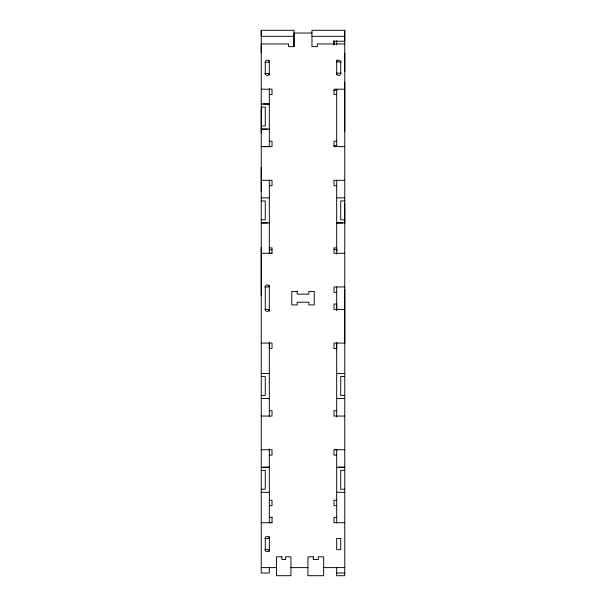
<?xml version="1.0" encoding="UTF-8"?>
<svg xmlns="http://www.w3.org/2000/svg" width="606" height="606" viewBox="0 0 606 606"><rect width="100%" height="100%" fill="white"/><g stroke="black" fill="none" stroke-linecap="round" stroke-linejoin="round"><path stroke-width="0.91" d="M261.239 295.433L261.239 247.362M261.239 191.398L261.239 167.362M261.239 132.835L261.239 108.8M261.239 52.836L261.239 30.3L293.993 30.3L293.993 46.526M269.322 348.715L269.322 342.322M336.678 348.715L336.678 342.322M336.678 310.128L336.678 303.659M344.761 343.602L344.761 289.426M344.761 222.978L344.761 203.881M344.761 131.381L344.761 82.158M344.761 71.432L344.761 53.26M344.761 35.231L344.761 30.3L311.954 30.3L311.954 46.639L317.339 46.639L317.339 43.95L344.761 43.95M269.322 549.99C269.253 552.202 265.345 552.202 265.276 549.99L265.276 538.431A2.023 2.023 0 0 1 267.299 536.408A2.023 2.023 0 0 1 269.322 538.431L264.83 538.431M334.058 90.574L337.671 89.726M311.954 33.035L293.993 33.035L293.993 46.639L288.6 46.639L288.6 43.95L261.239 43.95L261.239 573.003L269.322 573.003L269.322 567.421M293.993 36.307L261.239 36.307L261.239 30.3M311.954 36.307L344.761 36.307L344.761 41.238L333.982 41.238L333.982 44.844L333.982 40.549M336.678 61.888L341.17 61.888M264.83 62.259L269.322 62.259M336.678 73.114L341.17 73.114M264.83 73.485L269.322 73.485M261.239 89.203L272.018 89.203L272.018 94.589L269.322 94.589M344.761 89.203L333.982 89.203L333.982 94.589L336.678 94.589M263.262 103.937L269.322 103.937M261.239 104.05L269.322 104.05M261.239 107.126L265.276 107.126L265.276 125.987L261.239 125.987M261.239 129.063L269.322 129.063M261.239 129.176L267.299 129.176M269.322 141.236L272.018 141.236L272.018 146.622L261.239 146.622L269.322 146.622L269.322 88.537M336.678 141.236L333.982 141.236L333.982 146.622L344.761 146.622M333.982 145.804L336.678 145.804M261.239 180.3L272.018 180.3L272.018 185.694L269.322 185.694M344.761 180.3L333.982 180.3L333.982 185.694L336.678 185.694M261.239 197.859L269.322 197.859M336.678 197.859L344.761 197.859M261.239 200.934L265.276 200.934L265.276 219.796L261.239 219.796M344.761 200.934L340.724 200.934L340.724 219.796L344.761 219.796M261.239 222.872L269.322 222.872M336.678 222.872L344.761 222.872M261.239 222.985L267.299 222.985M336.678 222.985L342.738 222.985M269.322 247.884L272.018 247.884L272.018 253.369L268.42 253.369M336.678 247.884L333.982 247.884L333.982 253.278L344.761 253.278M269.322 249.763L272.018 249.763M261.239 253.278L272.018 253.278M264.83 286.956L269.322 286.956A2.023 2.023 0 0 0 267.299 284.934A2.023 2.023 0 0 0 265.276 286.956L265.276 309.408A2.023 2.023 0 0 0 267.299 311.431A2.023 2.023 0 0 0 269.322 309.408L264.83 309.408M344.761 286.956L333.982 286.956L333.982 292.342L336.678 292.342M336.678 304.015L333.982 304.015L333.982 309.408L344.761 309.408M261.239 343.087L272.018 343.087L272.018 348.473L269.322 348.473M344.761 343.087L333.982 343.087L333.982 348.473L336.678 348.473M261.239 373.485L269.322 373.485M336.678 373.485L344.761 373.485M261.239 376.561L265.276 376.561L265.276 395.423L261.239 395.423M344.761 376.561L340.724 376.561L340.724 395.423L344.761 395.423M261.239 398.498L269.322 398.498M336.678 398.612L344.761 398.498M269.322 410.671L272.018 410.671L272.018 416.057L261.239 416.057M336.678 410.671L333.982 410.671L333.982 416.057L344.761 416.057M261.239 449.735L272.018 449.735L272.018 455.129L269.322 455.129M344.761 449.735L333.982 449.735L333.982 455.129L336.678 455.129M263.262 467.188L269.322 467.188M338.701 467.188L344.761 467.188M261.239 467.294L269.322 467.294M336.678 467.294L344.761 467.294M261.239 470.377L265.276 470.377L265.276 489.231L261.239 489.231M344.761 470.377L340.724 470.377L340.724 489.231L344.761 489.231M261.239 492.307L269.322 492.307M336.678 492.307L344.761 492.307M269.322 500.261L272.018 500.261L272.018 505.646L269.322 505.646M336.678 500.261L333.982 500.261L333.982 505.646L336.678 505.646M269.322 517.319L272.018 517.319M336.678 517.319L333.982 517.319L333.982 522.713L344.761 522.713M269.322 522.486L272.018 522.486M261.239 522.713L272.018 522.713L272.018 517.092M264.83 549.657L269.322 549.657M261.239 567.617L276.503 567.617M290.918 567.617L307.939 567.617M323.657 567.617L344.761 567.617M336.678 573.003L344.761 573.003M334.058 249.316L337.671 250.164M334.451 449.213L337.05 450.122M344.761 30.3L344.761 575.7L336.678 575.7L336.678 567.421M340.724 61.888L340.724 73.364A2.023 2.023 0 0 1 338.701 75.386A2.023 2.023 0 0 1 336.678 73.364M336.678 40.549L336.678 44.844M336.678 60.092L336.678 74.909M336.678 89.203L336.678 146.622M336.678 180.118L336.678 254.05M336.678 286.888L336.678 310.408M336.678 343.087L336.678 416.898M336.678 449.349L336.678 523.114M269.322 60.464L269.322 75.28M269.322 180.3L269.322 253.588M269.322 285.161L269.322 311.204M269.322 342.973L269.322 416.716M269.322 448.887L269.322 523.13M269.322 536.628L269.322 551.452M265.276 73.485L265.276 62.138A2.023 2.023 0 0 1 267.299 60.115A2.023 2.023 0 0 1 269.322 62.138M336.678 62.138A2.023 2.023 0 0 1 338.701 60.115A2.023 2.023 0 0 1 340.724 62.138M269.322 73.364A2.023 2.023 0 0 1 267.299 75.386A2.023 2.023 0 0 1 265.276 73.364M297.182 291.441L291.797 291.441L291.797 304.916L297.182 304.916L297.182 302.22L308.855 302.22L308.855 304.916L314.249 304.916L314.249 291.441L308.855 291.441L308.855 294.137L297.182 294.137L297.182 291.441M340.724 538.431L336.678 538.431L336.678 549.657L340.724 549.657L340.724 538.431M281.896 556.838L276.503 556.838L276.503 575.7L290.918 575.7L290.918 556.838L285.524 556.838L285.524 559.535L281.896 559.535L281.896 556.838M313.325 556.838L307.939 556.838L307.939 575.7L323.657 575.7L323.657 556.838L318.271 556.838L318.271 559.535L313.325 559.535L313.325 556.838"/></g></svg>
